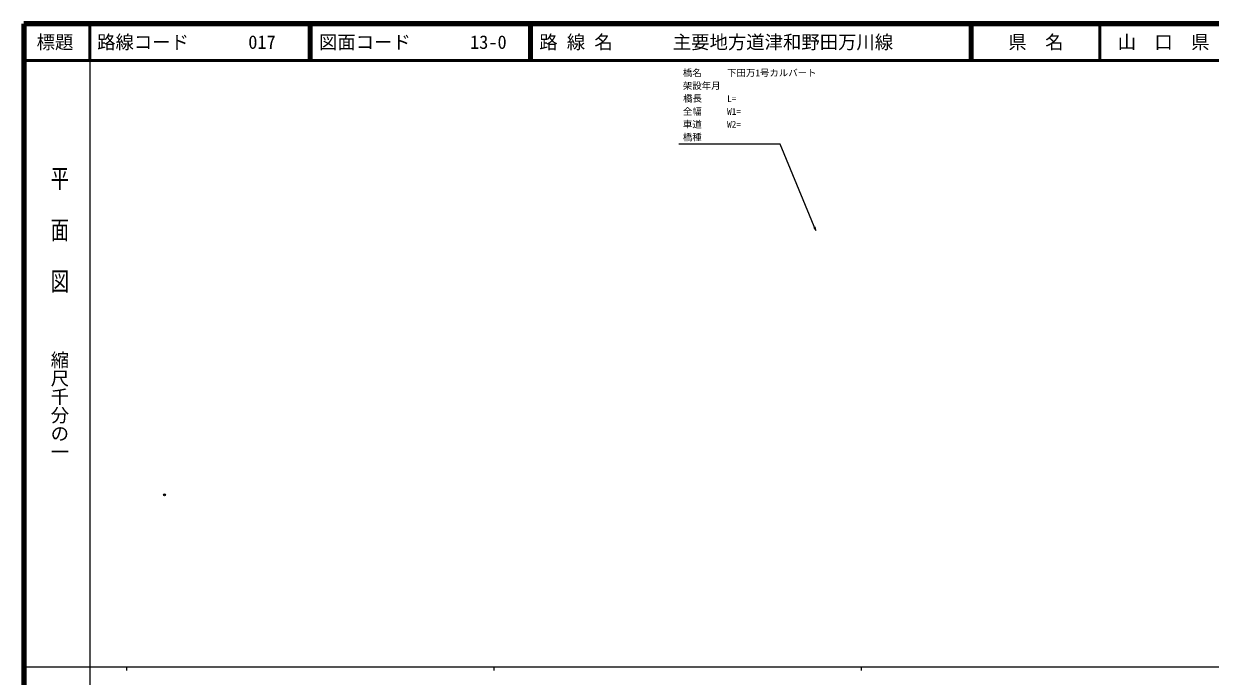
# Model space of a CAD drawing. Units: millimetres on the paper, with parts at other scales. Extents: x 40 to 680, y 20 to 380.
# Drawn here: x 40 to 363.1, y 202.4 to 380 of the extents above; entities that cross this region are included whole.
import ezdxf
from ezdxf.enums import TextEntityAlignment as Align

# ---------------------------------------------------------------- set-up
doc = ezdxf.new("R2010")
doc.units = ezdxf.units.MM
doc.header["$PDMODE"] = 32
doc.header["$PDSIZE"] = 0.5
for name, color, linetype in [('M-OTRS', 6, 'Continuous'), ('M-STR-STR1', 7, 'Continuous'), ('M-TTL-TXT', 7, 'Continuous')]:
    doc.layers.add(name, color=color, linetype=linetype)
for name, color, linetype, lineweight in [('M-TTL', 2, 'Continuous', 140), ('M-TTL-BAND', 7, 'Continuous', 25), ('M-TTL-LINE', 7, 'Continuous', 50)]:
    doc.layers.add(name, color=color, linetype=linetype, lineweight=lineweight)
doc.styles.add('@ＭＳ ゴシック', font='')
doc.styles.add('ＭＳ ゴシック', font='')
doc.styles.get('@ＭＳ ゴシック').set_extended_font_data('@MS Gothic')
doc.styles.get('ＭＳ ゴシック').set_extended_font_data('MS Gothic')

# ---------------------------------------------------------------- blocks, each defined once
blk = doc.blocks.new('open_arrow')
at = {"color": 0, "linetype": 'Continuous', "lineweight": -2}
blk.add_lwpolyline([(7.5, 1.25), (0, 0), (7.5, -1.25)], dxfattribs=at)

msp = doc.modelspace()

# ---------------------------------------------------------------- linework, layer by layer
at = {"layer": 'M-OTRS'}
msp.add_point((78.35, 251.802), dxfattribs=at)
at = {"layer": 'M-TTL'}
for p, q in [((40, 380), (40, 20)), ((680, 380), (40, 380))]:
    msp.add_line(p, q, dxfattribs=at)
at = {"layer": 'M-TTL', "color": 7, "lineweight": 13}
msp.add_lwpolyline([(255.683, 323.724), (246, 347.214), (218.386, 347.214)], dxfattribs=at)
at = {"layer": 'M-TTL-BAND'}
for p, q in [((58, 370), (58, 20)), ((40, 205), (579, 205)), ((68, 205), (68, 204)), ((168, 205), (168, 204)), ((268, 205), (268, 204))]:
    msp.add_line(p, q, dxfattribs=at)
at = {"layer": 'M-TTL-LINE'}
for p, q in [((58, 380), (58, 370)), ((117.75, 380), (117.75, 370)), ((118.25, 380), (118.25, 370)), ((177.75, 380), (177.75, 370)), ((178.25, 380), (178.25, 370)), ((297.75, 380), (297.75, 370)), ((298.25, 380), (298.25, 370)), ((333, 380), (333, 370)), ((40, 370), (680, 370))]:
    msp.add_line(p, q, dxfattribs=at)

# ---------------------------------------------------------------- block references
at = {"layer": 'M-TTL', "color": 7, "lineweight": 13, "xscale": 0.133, "yscale": 0.133, "rotation": 112.4}
msp.add_blockref('open_arrow', (255.683, 323.724), dxfattribs=at)

# ---------------------------------------------------------------- texts
at = {"layer": 'M-STR-STR1', "style": 'ＭＳ ゴシック'}
for s, p in [('橋名', (219.483, 365.155)), ('下田万1号カルバート', (231.528, 365.155)), ('架設年月', (219.483, 361.655)), ('橋長', (219.551, 358.207)), ('L=', (231.528, 358.155)), ('全幅', (219.483, 354.655)), ('W1=', (231.528, 354.655)), ('車道', (219.483, 351.155)), ('W2=', (231.528, 351.155)), ('橋種', (219.483, 347.655))]:
    msp.add_text(s, height=1.833, dxfattribs=at).set_placement(p, align=Align.BOTTOM_LEFT)
at = {"layer": 'M-TTL-BAND', "style": '@ＭＳ ゴシック', "width": 1.4}
msp.add_text('平  面  図', height=3.666, rotation=270, dxfattribs=at).set_placement((49.777, 306.475), align=Align.MIDDLE_RIGHT)
at = {"layer": 'M-TTL-BAND', "style": '@ＭＳ ゴシック'}
msp.add_text('縮尺千分の一', height=3.666, rotation=270, dxfattribs=at).set_placement((49.777, 261.03), align=Align.MIDDLE_RIGHT)
at = {"layer": 'M-TTL-TXT', "style": 'ＭＳ ゴシック'}
for s, p in [('標題', (48.5, 375)), ('県\u3000名', (315.625, 375)), ('山\u3000口\u3000県', (350.375, 375))]:
    msp.add_text(s, height=3.666, dxfattribs=at).set_placement(p, align=Align.MIDDLE_CENTER)
for s, p in [('路線コード', (60, 375)), ('017', (101.142, 375)), ('図面コード', (120.38, 375)), ('13-0', (161.521, 375)), ('路 線 名', (180.38, 375)), ('主要地方道津和野田万川線', (216.734, 375))]:
    msp.add_text(s, height=3.666, dxfattribs=at).set_placement(p, align=Align.MIDDLE_LEFT)

doc.saveas('drawing.dxf')
